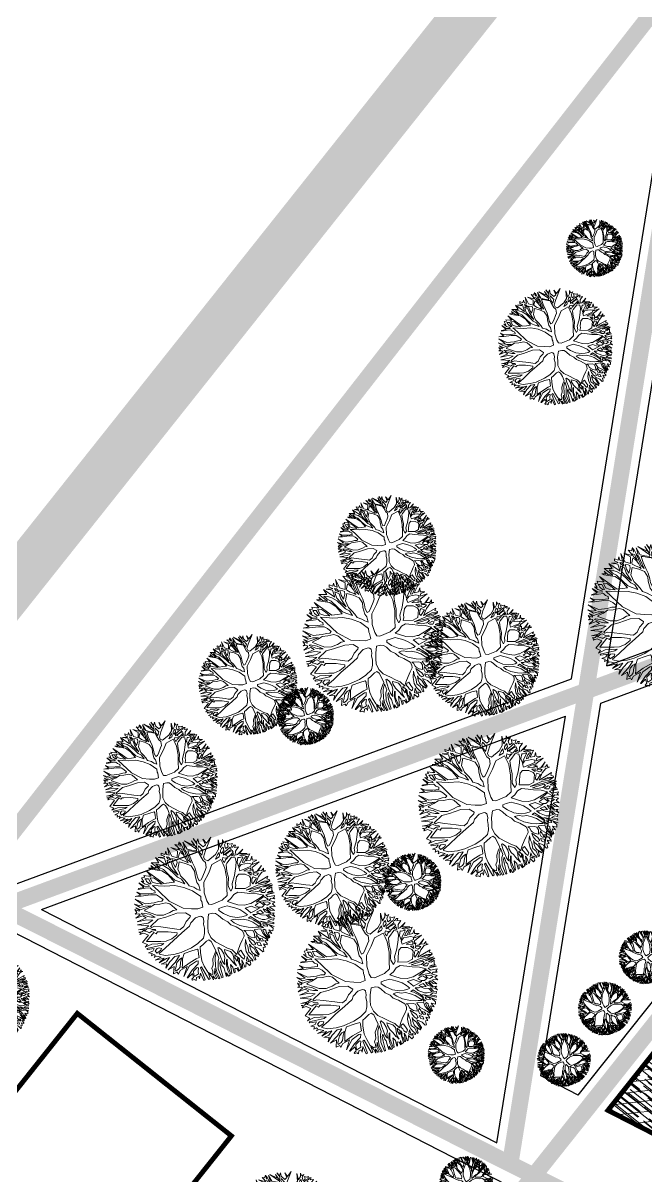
# Model space of a CAD drawing. Header units: metres. Extents: x -664657 to -643449, y -1076720 to -1062383.
# Drawn here: x -661021.1 to -660983.1, y -1066935.3 to -1066865 of the extents above; entities that cross this region are included whole.
import ezdxf

# ---------------------------------------------------------------- set-up
doc = ezdxf.new("R2010")
doc.units = ezdxf.units.M
doc.header["$LTSCALE"] = 0.1
for name, pattern in [('DASHED', [19.05, 12.7, -6.35]), ('DIVIDE', [31.75, 12.7, -6.35, 0, -6.35, 0, -6.35]), ('EVENDASH', [6.35, 3.175, -3.175])]:
    doc.linetypes.add(name, pattern=pattern)
doc.layers.get('0').update_dxf_attribs({"color": 8, "lineweight": 9})
for name, color, linetype in [('AA_THER_DOPRAVA', 142, 'Continuous'), ('AA_THER_KOMUNIKACE', 201, 'Continuous'), ('AA_THER_srafy', 52, 'Continuous'), ('AA_THER_SRAFY KATASTR', 14, 'Continuous'), ('AA_THER_čerchovaná', 84, 'DIVIDE')]:
    doc.layers.add(name, color=color, linetype=linetype)
doc.layers.add('AA_THER_STAFAZ', color=252, linetype='Continuous', lineweight=0)
doc.layers.add('FLOATING-WINDOWS', color=2, linetype='Continuous', plot=False)

# ---------------------------------------------------------------- blocks, each defined once
blk = doc.blocks.new('A$C0C461CEA')
for p, q in [((0.063, 0.606), (-0.009, 0.765)), ((-0.009, 0.765), (0.101, 0.706)), ((0.101, 0.706), (0.094, 0.804)), ((0.094, 0.804), (0.195, 0.61)), ((0.214, 0.725), (0.134, 0.788)), ((0.134, 0.788), (0.212, 0.751)), ((0.191, 0.795), (0.205, 0.826)), ((0.231, 0.749), (0.191, 0.795)), ((0.205, 0.826), (0.247, 0.779)), ((0.212, 0.751), (0.231, 0.749)), ((0.247, 0.779), (0.283, 0.818)), ((0.256, 0.734), (0.28, 0.713)), ((0.257, 0.695), (0.256, 0.734)), ((0.283, 0.818), (0.273, 0.766)), ((0.273, 0.766), (0.303, 0.735)), ((0.303, 0.735), (0.335, 0.855)), ((0.335, 0.855), (0.332, 0.706)), ((0.448, 0.732), (0.381, 0.832)), ((0.381, 0.832), (0.473, 0.745)), ((0.483, 0.777), (0.463, 0.845)), ((0.463, 0.845), (0.503, 0.812)), ((0.473, 0.745), (0.483, 0.777)), ((0.49, 0.711), (0.491, 0.762)), ((0.491, 0.762), (0.519, 0.739)), ((0.503, 0.812), (0.541, 0.849)), ((0.519, 0.739), (0.518, 0.634)), ((0.541, 0.849), (0.523, 0.775)), ((0.523, 0.775), (0.552, 0.829)), ((0.552, 0.829), (0.55, 0.733)), ((0.55, 0.733), (0.572, 0.716)), ((0.572, 0.716), (0.592, 0.82)), ((0.592, 0.82), (0.599, 0.69)), ((0.732, 0.619), (0.623, 0.824)), ((0.623, 0.824), (0.721, 0.691)), ((0.721, 0.691), (0.725, 0.772)), ((0.725, 0.772), (0.739, 0.638)), ((0.773, 0.691), (0.762, 0.79)), ((0.762, 0.79), (0.78, 0.708)), ((0.782, 0.71), (0.826, 0.755)), ((0.826, 0.755), (0.807, 0.687)), ((-0.291, 0.473), (-0.326, 0.577)), ((-0.326, 0.577), (-0.279, 0.488)), ((-0.256, 0.522), (-0.284, 0.582)), ((-0.284, 0.582), (-0.25, 0.553)), ((-0.25, 0.553), (-0.251, 0.627)), ((-0.251, 0.627), (-0.205, 0.61)), ((-0.215, 0.587), (-0.164, 0.562)), ((-0.208, 0.57), (-0.215, 0.587)), ((-0.212, 0.536), (-0.208, 0.57)), ((-0.205, 0.61), (-0.205, 0.641)), ((-0.205, 0.641), (-0.143, 0.596)), ((-0.164, 0.562), (-0.163, 0.47)), ((-0.143, 0.596), (-0.108, 0.579)), ((-0.134, 0.562), (-0.138, 0.487)), ((-0.108, 0.579), (-0.136, 0.688)), ((-0.136, 0.688), (-0.031, 0.479)), ((-0.111, 0.544), (-0.134, 0.562)), ((-0.062, 0.681), (-0.084, 0.71)), ((-0.084, 0.71), (-0.025, 0.681)), ((0.086, 0.573), (-0.062, 0.681)), ((-0.025, 0.681), (-0.029, 0.73)), ((-0.029, 0.73), (-0.001, 0.656)), ((-0.001, 0.656), (0.063, 0.606)), ((0.049, 0.709), (0.1, 0.674)), ((0.071, 0.64), (0.049, 0.709)), ((0.115, 0.58), (0.071, 0.64)), ((0.141, 0.467), (0.086, 0.573)), ((0.1, 0.674), (0.148, 0.626)), ((0.154, 0.458), (0.115, 0.58)), ((0.148, 0.626), (0.198, 0.54)), ((0.195, 0.61), (0.214, 0.725)), ((0.212, 0.581), (0.226, 0.644)), ((0.236, 0.499), (0.212, 0.581)), ((0.226, 0.644), (0.236, 0.684)), ((0.236, 0.684), (0.278, 0.625)), ((0.272, 0.676), (0.257, 0.695)), ((0.278, 0.625), (0.267, 0.543)), ((0.291, 0.657), (0.272, 0.676)), ((0.28, 0.713), (0.29, 0.678)), ((0.29, 0.678), (0.291, 0.657)), ((0.298, 0.594), (0.316, 0.668)), ((0.299, 0.519), (0.298, 0.594)), ((0.359, 0.578), (0.299, 0.519)), ((0.316, 0.668), (0.354, 0.641)), ((0.392, 0.572), (0.318, 0.477)), ((0.332, 0.706), (0.398, 0.641)), ((0.354, 0.641), (0.373, 0.618)), ((0.373, 0.618), (0.359, 0.578)), ((0.469, 0.501), (0.392, 0.572)), ((0.398, 0.641), (0.448, 0.732)), ((0.419, 0.639), (0.417, 0.618)), ((0.417, 0.618), (0.449, 0.568)), ((0.438, 0.663), (0.419, 0.639)), ((0.471, 0.697), (0.438, 0.663)), ((0.449, 0.568), (0.492, 0.518)), ((0.482, 0.682), (0.471, 0.697)), ((0.492, 0.669), (0.482, 0.682)), ((0.505, 0.682), (0.49, 0.711)), ((0.503, 0.634), (0.492, 0.669)), ((0.512, 0.575), (0.503, 0.634)), ((0.518, 0.634), (0.505, 0.682)), ((0.511, 0.491), (0.512, 0.575)), ((0.53, 0.531), (0.539, 0.622)), ((0.539, 0.622), (0.547, 0.66)), ((0.544, 0.723), (0.568, 0.689)), ((0.547, 0.66), (0.544, 0.723)), ((0.562, 0.609), (0.551, 0.471)), ((0.568, 0.689), (0.562, 0.609)), ((0.581, 0.563), (0.574, 0.456)), ((0.6, 0.66), (0.581, 0.563)), ((0.599, 0.69), (0.656, 0.641)), ((0.629, 0.644), (0.6, 0.66)), ((0.699, 0.587), (0.629, 0.644)), ((0.656, 0.641), (0.716, 0.594)), ((0.735, 0.569), (0.699, 0.587)), ((0.716, 0.594), (0.732, 0.619)), ((0.736, 0.502), (0.735, 0.569)), ((0.739, 0.638), (0.773, 0.691)), ((0.756, 0.617), (0.75, 0.55)), ((0.75, 0.55), (0.759, 0.494)), ((0.785, 0.647), (0.756, 0.617)), ((0.78, 0.708), (0.782, 0.71)), ((0.811, 0.549), (0.785, 0.647)), ((0.807, 0.687), (0.84, 0.599)), ((0.84, 0.599), (0.888, 0.613)), ((1.024, 0.679), (0.847, 0.53)), ((0.888, 0.613), (0.897, 0.711)), ((0.897, 0.711), (0.915, 0.627)), ((0.915, 0.627), (1.024, 0.679)), ((1.039, 0.454), (1.103, 0.589)), ((1.103, 0.589), (1.074, 0.465)), ((1.137, 0.506), (1.166, 0.562)), ((1.166, 0.562), (1.164, 0.508)), ((-0.436, 0.238), (-0.503, 0.376)), ((-0.503, 0.376), (-0.397, 0.235)), ((-0.394, 0.371), (-0.482, 0.412)), ((-0.482, 0.412), (-0.394, 0.388)), ((-0.394, 0.388), (-0.424, 0.459)), ((-0.424, 0.459), (-0.372, 0.399)), ((-0.256, 0.32), (-0.394, 0.371)), ((-0.386, 0.487), (-0.377, 0.497)), ((-0.28, 0.452), (-0.386, 0.487)), ((-0.377, 0.497), (-0.291, 0.473)), ((-0.372, 0.399), (-0.265, 0.347)), ((-0.209, 0.421), (-0.28, 0.452)), ((-0.279, 0.488), (-0.209, 0.448)), ((-0.207, 0.472), (-0.256, 0.522)), ((-0.186, 0.48), (-0.212, 0.536)), ((-0.209, 0.448), (-0.207, 0.472)), ((-0.194, 0.381), (-0.209, 0.421)), ((-0.162, 0.346), (-0.194, 0.381)), ((-0.163, 0.47), (-0.186, 0.48)), ((-0.157, 0.436), (-0.114, 0.321)), ((-0.081, 0.391), (-0.157, 0.436)), ((-0.138, 0.487), (-0.095, 0.443)), ((-0.084, 0.536), (-0.111, 0.544)), ((-0.095, 0.443), (-0.013, 0.385)), ((-0.05, 0.471), (-0.084, 0.536)), ((0.012, 0.333), (-0.081, 0.391)), ((-0.013, 0.385), (-0.05, 0.471)), ((-0.031, 0.479), (0.019, 0.379)), ((0.019, 0.379), (0.096, 0.349)), ((0.175, 0.322), (0.141, 0.467)), ((0.193, 0.345), (0.154, 0.458)), ((0.198, 0.54), (0.234, 0.438)), ((0.234, 0.438), (0.258, 0.367)), ((0.281, 0.388), (0.236, 0.499)), ((0.258, 0.367), (0.296, 0.309)), ((0.267, 0.543), (0.281, 0.388)), ((0.314, 0.414), (0.309, 0.363)), ((0.318, 0.477), (0.314, 0.414)), ((0.532, 0.422), (0.469, 0.501)), ((0.492, 0.518), (0.511, 0.491)), ((0.551, 0.471), (0.53, 0.531)), ((0.54, 0.324), (0.532, 0.422)), ((0.571, 0.374), (0.551, 0.283)), ((0.574, 0.456), (0.571, 0.374)), ((0.738, 0.409), (0.736, 0.502)), ((0.76, 0.363), (0.738, 0.409)), ((0.759, 0.494), (0.811, 0.549)), ((0.772, 0.454), (0.768, 0.41)), ((0.768, 0.41), (0.8, 0.37)), ((0.847, 0.53), (0.772, 0.454)), ((0.8, 0.37), (0.955, 0.401)), ((0.983, 0.384), (0.943, 0.354)), ((0.955, 0.401), (1.039, 0.454)), ((1.022, 0.404), (0.983, 0.384)), ((1.008, 0.359), (1.022, 0.404)), ((1.06, 0.421), (1.046, 0.396)), ((1.046, 0.396), (1.046, 0.37)), ((1.046, 0.37), (1.102, 0.394)), ((1.085, 0.438), (1.06, 0.421)), ((1.074, 0.465), (1.137, 0.506)), ((1.151, 0.377), (1.084, 0.364)), ((1.117, 0.447), (1.085, 0.438)), ((1.102, 0.394), (1.117, 0.447)), ((1.154, 0.472), (1.142, 0.409)), ((1.142, 0.409), (1.193, 0.416)), ((1.216, 0.393), (1.151, 0.377)), ((1.213, 0.508), (1.154, 0.472)), ((1.164, 0.508), (1.213, 0.508)), ((1.193, 0.416), (1.206, 0.47)), ((1.206, 0.47), (1.232, 0.441)), ((1.216, 0.353), (1.216, 0.393)), ((1.232, 0.441), (1.276, 0.429)), ((1.276, 0.429), (1.239, 0.399)), ((1.239, 0.399), (1.239, 0.378)), ((1.239, 0.378), (1.266, 0.383)), ((1.266, 0.383), (1.281, 0.398)), ((1.308, 0.383), (1.275, 0.358)), ((1.281, 0.398), (1.308, 0.383)), ((-0.577, 0.172), (-0.583, 0.229)), ((-0.583, 0.229), (-0.536, 0.174)), ((-0.526, 0.187), (-0.556, 0.247)), ((-0.556, 0.247), (-0.505, 0.187)), ((-0.495, 0.221), (-0.55, 0.309)), ((-0.55, 0.309), (-0.495, 0.256)), ((-0.536, 0.174), (-0.526, 0.187)), ((-0.505, 0.187), (-0.335, 0.163)), ((-0.495, 0.256), (-0.436, 0.238)), ((-0.415, 0.205), (-0.495, 0.221)), ((-0.335, 0.163), (-0.415, 0.205)), ((-0.397, 0.235), (-0.263, 0.181)), ((-0.265, 0.347), (-0.176, 0.312)), ((-0.174, 0.275), (-0.256, 0.32)), ((-0.176, 0.312), (-0.162, 0.346)), ((-0.142, 0.224), (-0.174, 0.275)), ((-0.114, 0.159), (-0.142, 0.224)), ((-0.114, 0.321), (-0.04, 0.095)), ((0.154, 0.269), (0.012, 0.333)), ((0.096, 0.349), (0.175, 0.322)), ((0.266, 0.178), (0.154, 0.269)), ((0.24, 0.295), (0.193, 0.345)), ((0.308, 0.222), (0.24, 0.295)), ((0.296, 0.309), (0.308, 0.222)), ((0.309, 0.363), (0.334, 0.286)), ((0.334, 0.286), (0.348, 0.221)), ((0.348, 0.221), (0.354, 0.16)), ((0.485, 0.148), (0.513, 0.258)), ((0.513, 0.258), (0.54, 0.324)), ((0.534, 0.218), (0.533, 0.155)), ((0.551, 0.283), (0.534, 0.218)), ((0.567, 0.153), (0.619, 0.192)), ((0.726, 0.197), (0.588, 0.099)), ((0.619, 0.192), (0.694, 0.255)), ((0.694, 0.255), (0.731, 0.289)), ((0.834, 0.289), (0.726, 0.197)), ((0.731, 0.289), (0.76, 0.363)), ((0.992, 0.29), (0.834, 0.289)), ((0.943, 0.354), (0.922, 0.336)), ((0.922, 0.336), (0.992, 0.342)), ((0.985, 0.138), (0.99, 0.219)), ((0.99, 0.219), (0.992, 0.29)), ((0.992, 0.342), (1.008, 0.359)), ((1.019, 0.28), (1.014, 0.25)), ((1.014, 0.25), (1.022, 0.223)), ((1.04, 0.305), (1.019, 0.28)), ((1.022, 0.223), (1.057, 0.251)), ((1.054, 0.196), (1.029, 0.181)), ((1.065, 0.28), (1.04, 0.305)), ((1.161, 0.247), (1.054, 0.196)), ((1.057, 0.251), (1.11, 0.266)), ((1.084, 0.364), (1.065, 0.329)), ((1.065, 0.329), (1.216, 0.353)), ((1.11, 0.266), (1.065, 0.28)), ((1.115, 0.327), (1.094, 0.318)), ((1.094, 0.318), (1.123, 0.272)), ((1.157, 0.334), (1.115, 0.327)), ((1.123, 0.272), (1.221, 0.303)), ((1.223, 0.332), (1.157, 0.334)), ((1.207, 0.21), (1.161, 0.247)), ((1.221, 0.277), (1.173, 0.268)), ((1.173, 0.268), (1.209, 0.239)), ((1.193, 0.151), (1.207, 0.21)), ((1.249, 0.194), (1.201, 0.132)), ((1.209, 0.239), (1.221, 0.277)), ((1.221, 0.303), (1.223, 0.332)), ((1.265, 0.299), (1.236, 0.242)), ((1.236, 0.242), (1.263, 0.236)), ((1.268, 0.179), (1.249, 0.194)), ((1.263, 0.236), (1.379, 0.275)), ((1.336, 0.335), (1.265, 0.299)), ((1.275, 0.358), (1.336, 0.335)), ((1.411, 0.18), (1.289, 0.213)), ((1.289, 0.213), (1.317, 0.184)), ((1.379, 0.275), (1.301, 0.236)), ((1.301, 0.236), (1.411, 0.18)), ((1.317, 0.184), (1.443, 0.155)), ((-0.493, -0.002), (-0.644, 0.041)), ((-0.644, 0.041), (-0.485, 0.03)), ((-0.635, 0.101), (-0.551, 0.117)), ((-0.519, 0.086), (-0.635, 0.101)), ((-0.612, 0.165), (-0.577, 0.172)), ((-0.557, 0.142), (-0.612, 0.165)), ((-0.551, 0.117), (-0.557, 0.142)), ((-0.509, 0.126), (-0.526, 0.126)), ((-0.526, 0.126), (-0.492, 0.08)), ((-0.485, 0.03), (-0.519, 0.086)), ((-0.416, 0.057), (-0.509, 0.126)), ((-0.492, 0.08), (-0.453, 0.038)), ((-0.444, 0.15), (-0.46, 0.141)), ((-0.46, 0.141), (-0.318, -0.013)), ((-0.453, 0.038), (-0.411, 0.003)), ((-0.353, 0.149), (-0.444, 0.15)), ((-0.354, -0.026), (-0.416, 0.057)), ((-0.411, 0.003), (-0.354, -0.026)), ((-0.273, 0.155), (-0.353, 0.149)), ((-0.191, 0.121), (-0.273, 0.155)), ((-0.263, 0.181), (-0.194, 0.167)), ((-0.194, 0.167), (-0.145, 0.146)), ((-0.099, 0.096), (-0.191, 0.121)), ((-0.145, 0.146), (-0.114, 0.159)), ((-0.05, 0.048), (-0.099, 0.096)), ((0, -0.086), (-0.05, 0.048)), ((-0.04, 0.095), (0.101, -0.11)), ((0.364, 0.065), (0.266, 0.178)), ((0.354, 0.16), (0.409, 0.103)), ((0.435, -0.079), (0.364, 0.065)), ((0.409, 0.103), (0.439, 0.053)), ((0.439, 0.053), (0.476, 0.01)), ((0.476, 0.01), (0.498, 0.096)), ((0.498, 0.096), (0.485, 0.148)), ((0.588, 0.099), (0.514, -0.053)), ((0.533, 0.155), (0.567, 0.153)), ((0.934, -0.024), (0.985, 0.138)), ((0.99, 0.078), (0.966, -0.017)), ((1.029, 0.181), (0.99, 0.078)), ((1.064, -0.035), (1.15, 0.081)), ((1.15, 0.081), (1.193, 0.151)), ((1.184, 0.044), (1.176, -0.007)), ((1.242, 0.072), (1.184, 0.044)), ((1.201, 0.118), (1.192, 0.06)), ((1.192, 0.06), (1.242, 0.105)), ((1.201, 0.132), (1.201, 0.118)), ((1.242, 0.105), (1.277, 0.128)), ((1.297, 0.051), (1.242, 0.072)), ((1.314, 0.169), (1.268, 0.179)), ((1.294, 0.108), (1.276, 0.086)), ((1.276, 0.086), (1.305, 0.077)), ((1.277, 0.128), (1.319, 0.158)), ((1.327, 0.131), (1.294, 0.108)), ((1.347, 0.037), (1.297, 0.051)), ((1.305, 0.077), (1.384, 0.138)), ((1.319, 0.158), (1.314, 0.169)), ((1.367, 0.149), (1.327, 0.131)), ((1.443, 0.155), (1.34, 0.081)), ((1.34, 0.081), (1.406, 0.061)), ((1.386, 0.006), (1.347, 0.037)), ((1.384, 0.138), (1.367, 0.149)), ((1.367, -0.026), (1.386, 0.006)), ((1.421, 0.016), (1.398, -0.011)), ((1.406, 0.061), (1.454, 0.109)), ((1.495, 0.013), (1.421, 0.016)), ((1.454, 0.109), (1.431, 0.05)), ((1.431, 0.05), (1.495, 0.013)), ((-0.701, -0.157), (-0.672, -0.144)), ((-0.634, -0.167), (-0.701, -0.157)), ((-0.672, -0.144), (-0.697, -0.115)), ((-0.697, -0.115), (-0.649, -0.134)), ((-0.599, -0.118), (-0.687, -0.081)), ((-0.687, -0.081), (-0.582, -0.108)), ((-0.508, -0.101), (-0.659, -0.004)), ((-0.659, -0.004), (-0.5, -0.057)), ((-0.649, -0.134), (-0.599, -0.118)), ((-0.583, -0.227), (-0.634, -0.167)), ((-0.561, -0.129), (-0.611, -0.142)), ((-0.611, -0.142), (-0.575, -0.175)), ((-0.582, -0.108), (-0.544, -0.105)), ((-0.575, -0.175), (-0.552, -0.204)), ((-0.519, -0.137), (-0.561, -0.129)), ((-0.544, -0.105), (-0.508, -0.101)), ((-0.491, -0.179), (-0.519, -0.137)), ((-0.5, -0.057), (-0.412, -0.054)), ((-0.412, -0.054), (-0.493, -0.002)), ((-0.33, -0.078), (-0.491, -0.12)), ((-0.491, -0.12), (-0.481, -0.145)), ((-0.444, -0.203), (-0.491, -0.179)), ((-0.481, -0.145), (-0.435, -0.149)), ((-0.435, -0.149), (-0.35, -0.207)), ((-0.208, -0.104), (-0.33, -0.078)), ((-0.318, -0.013), (-0.221, -0.06)), ((-0.221, -0.06), (-0.118, -0.072)), ((-0.023, -0.134), (-0.208, -0.104)), ((-0.118, -0.072), (-0.051, -0.067)), ((-0.051, -0.067), (0, -0.086)), ((0.101, -0.19), (-0.023, -0.134)), ((0.101, -0.11), (0.215, -0.18)), ((0.215, -0.18), (0.302, -0.23)), ((0.386, -0.241), (0.412, -0.157)), ((0.412, -0.132), (0.435, -0.079)), ((0.412, -0.157), (0.412, -0.132)), ((0.514, -0.053), (0.492, -0.182)), ((0.492, -0.182), (0.493, -0.246)), ((0.814, -0.262), (0.864, -0.159)), ((0.864, -0.159), (0.934, -0.024)), ((0.908, -0.119), (0.897, -0.15)), ((0.897, -0.15), (0.901, -0.228)), ((0.966, -0.017), (0.908, -0.119)), ((0.946, -0.198), (0.973, -0.127)), ((0.973, -0.127), (1.064, -0.035)), ((1.026, -0.151), (1.009, -0.187)), ((1.084, -0.067), (1.026, -0.151)), ((1.138, -0.047), (1.084, -0.067)), ((1.225, -0.095), (1.138, -0.047)), ((1.176, -0.007), (1.277, -0.02)), ((1.271, -0.153), (1.225, -0.095)), ((1.231, -0.04), (1.321, -0.091)), ((1.289, -0.041), (1.231, -0.04)), ((1.276, -0.187), (1.271, -0.153)), ((1.277, -0.02), (1.367, -0.026)), ((1.324, -0.116), (1.277, -0.096)), ((1.277, -0.096), (1.303, -0.157)), ((1.346, -0.047), (1.289, -0.041)), ((1.303, -0.157), (1.324, -0.116)), ((1.321, -0.091), (1.346, -0.047)), ((1.347, -0.14), (1.333, -0.161)), ((1.333, -0.161), (1.36, -0.194)), ((1.374, -0.053), (1.346, -0.093)), ((1.346, -0.093), (1.374, -0.091)), ((1.368, -0.148), (1.347, -0.14)), ((1.374, -0.091), (1.353, -0.129)), ((1.353, -0.129), (1.41, -0.147)), ((1.4, -0.166), (1.368, -0.148)), ((1.514, -0.029), (1.374, -0.053)), ((1.389, -0.194), (1.421, -0.179)), ((1.398, -0.011), (1.514, -0.029)), ((1.421, -0.179), (1.4, -0.166)), ((1.41, -0.147), (1.519, -0.094)), ((1.519, -0.094), (1.431, -0.145)), ((1.431, -0.145), (1.486, -0.17)), ((1.486, -0.17), (1.527, -0.148)), ((1.527, -0.148), (1.511, -0.184)), ((-0.722, -0.374), (-0.67, -0.354)), ((-0.721, -0.288), (-0.583, -0.227)), ((-0.67, -0.354), (-0.721, -0.288)), ((-0.49, -0.229), (-0.658, -0.302)), ((-0.658, -0.302), (-0.588, -0.343)), ((-0.588, -0.343), (-0.459, -0.411)), ((-0.552, -0.204), (-0.506, -0.197)), ((-0.506, -0.197), (-0.448, -0.22)), ((-0.465, -0.267), (-0.49, -0.229)), ((-0.431, -0.251), (-0.465, -0.267)), ((-0.448, -0.22), (-0.444, -0.203)), ((-0.402, -0.266), (-0.431, -0.251)), ((-0.281, -0.328), (-0.402, -0.266)), ((-0.35, -0.207), (-0.2, -0.314)), ((-0.167, -0.411), (-0.281, -0.328)), ((-0.2, -0.314), (-0.141, -0.358)), ((-0.141, -0.358), (-0.098, -0.387)), ((-0.025, -0.371), (0.046, -0.318)), ((0.046, -0.318), (0.128, -0.29)), ((0.147, -0.271), (0.101, -0.19)), ((0.202, -0.337), (0.101, -0.37)), ((0.128, -0.29), (0.147, -0.271)), ((0.284, -0.347), (0.202, -0.337)), ((0.301, -0.364), (0.284, -0.347)), ((0.313, -0.389), (0.301, -0.364)), ((0.302, -0.23), (0.386, -0.241)), ((0.493, -0.246), (0.533, -0.274)), ((0.533, -0.274), (0.71, -0.29)), ((0.71, -0.29), (0.814, -0.262)), ((0.773, -0.347), (0.846, -0.329)), ((0.833, -0.407), (0.773, -0.347)), ((0.846, -0.329), (0.914, -0.295)), ((0.901, -0.228), (0.946, -0.198)), ((0.914, -0.295), (0.987, -0.292)), ((1.009, -0.187), (0.98, -0.225)), ((0.98, -0.225), (1.12, -0.297)), ((0.987, -0.292), (1.076, -0.35)), ((1.076, -0.35), (1.146, -0.402)), ((1.12, -0.297), (1.208, -0.294)), ((1.322, -0.346), (1.122, -0.328)), ((1.122, -0.328), (1.314, -0.377)), ((1.146, -0.366), (1.331, -0.398)), ((1.205, -0.406), (1.146, -0.366)), ((1.208, -0.294), (1.276, -0.187)), ((1.287, -0.212), (1.256, -0.26)), ((1.256, -0.26), (1.262, -0.288)), ((1.262, -0.288), (1.356, -0.236)), ((1.318, -0.192), (1.287, -0.212)), ((1.394, -0.229), (1.298, -0.308)), ((1.298, -0.308), (1.389, -0.301)), ((1.356, -0.236), (1.318, -0.192)), ((1.436, -0.382), (1.322, -0.346)), ((1.439, -0.334), (1.334, -0.329)), ((1.334, -0.329), (1.521, -0.375)), ((1.36, -0.194), (1.389, -0.194)), ((1.389, -0.301), (1.527, -0.295)), ((1.476, -0.191), (1.394, -0.229)), ((1.513, -0.369), (1.439, -0.334)), ((1.541, -0.201), (1.476, -0.191)), ((1.527, -0.295), (1.496, -0.321)), ((1.496, -0.321), (1.528, -0.358)), ((1.511, -0.184), (1.541, -0.201)), ((1.528, -0.358), (1.513, -0.369)), ((-0.605, -0.381), (-0.722, -0.374)), ((-0.671, -0.512), (-0.715, -0.477)), ((-0.715, -0.477), (-0.643, -0.483)), ((-0.705, -0.422), (-0.705, -0.403)), ((-0.705, -0.403), (-0.475, -0.468)), ((-0.602, -0.457), (-0.705, -0.422)), ((-0.697, -0.539), (-0.671, -0.512)), ((-0.651, -0.541), (-0.697, -0.539)), ((-0.643, -0.564), (-0.651, -0.541)), ((-0.643, -0.483), (-0.602, -0.457)), ((-0.562, -0.478), (-0.608, -0.497)), ((-0.608, -0.497), (-0.603, -0.545)), ((-0.429, -0.459), (-0.605, -0.381)), ((-0.603, -0.545), (-0.555, -0.54)), ((-0.439, -0.537), (-0.569, -0.566)), ((-0.528, -0.49), (-0.562, -0.478)), ((-0.555, -0.54), (-0.523, -0.534)), ((-0.5, -0.512), (-0.528, -0.49)), ((-0.523, -0.534), (-0.5, -0.512)), ((-0.475, -0.468), (-0.429, -0.459)), ((-0.459, -0.411), (-0.383, -0.446)), ((-0.274, -0.489), (-0.439, -0.537)), ((-0.383, -0.446), (-0.284, -0.456)), ((-0.284, -0.456), (-0.182, -0.436)), ((-0.099, -0.448), (-0.274, -0.489)), ((-0.182, -0.436), (-0.167, -0.411)), ((0.06, -0.41), (-0.099, -0.448)), ((-0.098, -0.387), (-0.025, -0.371)), ((0.101, -0.37), (0.06, -0.41)), ((0.252, -0.551), (0.271, -0.484)), ((0.271, -0.484), (0.295, -0.448)), ((0.295, -0.448), (0.313, -0.389)), ((0.348, -0.481), (0.309, -0.559)), ((0.414, -0.386), (0.348, -0.481)), ((0.482, -0.404), (0.414, -0.386)), ((0.518, -0.429), (0.482, -0.404)), ((0.544, -0.477), (0.518, -0.429)), ((0.574, -0.561), (0.544, -0.477)), ((0.601, -0.382), (0.587, -0.408)), ((0.587, -0.408), (0.628, -0.487)), ((0.66, -0.39), (0.601, -0.382)), ((0.628, -0.487), (0.7, -0.576)), ((0.74, -0.406), (0.66, -0.39)), ((0.768, -0.431), (0.74, -0.406)), ((0.831, -0.489), (0.768, -0.431)), ((0.885, -0.552), (0.831, -0.489)), ((0.896, -0.469), (0.833, -0.407)), ((0.987, -0.527), (0.896, -0.469)), ((1.063, -0.541), (0.987, -0.527)), ((1.084, -0.55), (1.063, -0.541)), ((1.24, -0.542), (1.084, -0.55)), ((1.146, -0.402), (1.247, -0.462)), ((1.293, -0.438), (1.205, -0.406)), ((1.328, -0.531), (1.24, -0.542)), ((1.247, -0.462), (1.328, -0.531)), ((1.32, -0.545), (1.271, -0.556)), ((1.35, -0.423), (1.293, -0.438)), ((1.308, -0.455), (1.382, -0.454)), ((1.323, -0.478), (1.308, -0.455)), ((1.314, -0.377), (1.526, -0.421)), ((1.362, -0.62), (1.32, -0.545)), ((1.367, -0.498), (1.323, -0.478)), ((1.331, -0.398), (1.35, -0.423)), ((1.492, -0.575), (1.361, -0.539)), ((1.361, -0.539), (1.376, -0.585)), ((1.403, -0.475), (1.367, -0.498)), ((1.526, -0.421), (1.375, -0.412)), ((1.375, -0.412), (1.53, -0.449)), ((1.382, -0.454), (1.403, -0.475)), ((1.434, -0.521), (1.395, -0.521)), ((1.395, -0.521), (1.492, -0.575)), ((1.53, -0.449), (1.415, -0.452)), ((1.415, -0.452), (1.445, -0.477)), ((1.485, -0.543), (1.434, -0.521)), ((1.521, -0.375), (1.436, -0.382)), ((1.445, -0.477), (1.505, -0.474)), ((1.505, -0.474), (1.477, -0.522)), ((1.477, -0.522), (1.485, -0.543)), ((-0.537, -0.67), (-0.676, -0.63)), ((-0.676, -0.63), (-0.569, -0.633)), ((-0.67, -0.585), (-0.643, -0.564)), ((-0.628, -0.583), (-0.67, -0.585)), ((-0.639, -0.698), (-0.537, -0.67)), ((-0.507, -0.691), (-0.639, -0.698)), ((-0.569, -0.633), (-0.628, -0.583)), ((-0.54, -0.767), (-0.622, -0.732)), ((-0.622, -0.732), (-0.532, -0.735)), ((-0.569, -0.566), (-0.571, -0.578)), ((-0.571, -0.578), (-0.503, -0.638)), ((-0.532, -0.735), (-0.456, -0.699)), ((-0.456, -0.699), (-0.507, -0.691)), ((-0.503, -0.638), (-0.373, -0.687)), ((-0.374, -0.724), (-0.483, -0.76)), ((-0.302, -0.746), (-0.374, -0.724)), ((-0.373, -0.687), (-0.256, -0.714)), ((-0.256, -0.714), (-0.076, -0.727)), ((-0.076, -0.727), (0.048, -0.713)), ((0.048, -0.713), (0.165, -0.682)), ((0.165, -0.682), (0.215, -0.623)), ((0.215, -0.623), (0.252, -0.551)), ((0.276, -0.629), (0.273, -0.73)), ((0.273, -0.73), (0.303, -0.824)), ((0.309, -0.559), (0.276, -0.629)), ((0.627, -0.632), (0.574, -0.561)), ((0.648, -0.697), (0.627, -0.632)), ((0.706, -0.765), (0.648, -0.697)), ((0.68, -0.635), (0.71, -0.698)), ((0.723, -0.641), (0.68, -0.635)), ((0.7, -0.576), (0.793, -0.643)), ((0.71, -0.698), (0.771, -0.775)), ((0.755, -0.654), (0.723, -0.641)), ((0.793, -0.687), (0.755, -0.654)), ((0.793, -0.643), (0.86, -0.669)), ((0.861, -0.713), (0.793, -0.687)), ((0.86, -0.669), (0.919, -0.683)), ((0.923, -0.765), (0.861, -0.713)), ((0.927, -0.618), (0.885, -0.552)), ((0.919, -0.683), (0.953, -0.683)), ((0.953, -0.683), (0.927, -0.618)), ((0.943, -0.738), (0.987, -0.729)), ((0.973, -0.572), (1.072, -0.589)), ((0.997, -0.622), (0.973, -0.572)), ((0.987, -0.729), (1.026, -0.796)), ((1.018, -0.681), (0.997, -0.622)), ((1.087, -0.68), (1.018, -0.681)), ((1.033, -0.716), (1.053, -0.774)), ((1.078, -0.743), (1.033, -0.716)), ((1.072, -0.589), (1.119, -0.642)), ((1.171, -0.679), (1.087, -0.68)), ((1.099, -0.713), (1.174, -0.717)), ((1.139, -0.759), (1.099, -0.713)), ((1.119, -0.642), (1.171, -0.679)), ((1.135, -0.61), (1.181, -0.601)), ((1.169, -0.658), (1.135, -0.61)), ((1.218, -0.683), (1.169, -0.658)), ((1.271, -0.556), (1.173, -0.572)), ((1.173, -0.572), (1.345, -0.623)), ((1.174, -0.717), (1.193, -0.78)), ((1.181, -0.601), (1.228, -0.603)), ((1.262, -0.674), (1.218, -0.683)), ((1.22, -0.716), (1.225, -0.775)), ((1.246, -0.741), (1.22, -0.716)), ((1.228, -0.603), (1.262, -0.674)), ((1.339, -0.652), (1.266, -0.621)), ((1.266, -0.621), (1.279, -0.67)), ((1.292, -0.73), (1.269, -0.733)), ((1.279, -0.67), (1.304, -0.696)), ((1.314, -0.791), (1.292, -0.73)), ((1.304, -0.696), (1.367, -0.69)), ((1.367, -0.69), (1.339, -0.652)), ((1.345, -0.623), (1.362, -0.62)), ((1.404, -0.631), (1.364, -0.641)), ((1.364, -0.641), (1.432, -0.706)), ((1.376, -0.585), (1.48, -0.613)), ((1.432, -0.706), (1.386, -0.715)), ((1.386, -0.715), (1.406, -0.775)), ((1.457, -0.664), (1.404, -0.631)), ((1.461, -0.634), (1.444, -0.636)), ((1.444, -0.636), (1.457, -0.664)), ((1.48, -0.613), (1.461, -0.634)), ((-0.483, -0.76), (-0.59, -0.822)), ((-0.59, -0.822), (-0.54, -0.767)), ((-0.568, -0.862), (-0.416, -0.81)), ((-0.457, -0.859), (-0.568, -0.862)), ((-0.519, -0.958), (-0.457, -0.859)), ((-0.463, -0.909), (-0.469, -0.936)), ((-0.446, -0.892), (-0.463, -0.909)), ((-0.388, -0.824), (-0.446, -0.892)), ((-0.416, -0.81), (-0.302, -0.746)), ((-0.415, -0.93), (-0.381, -0.913)), ((-0.329, -0.8), (-0.388, -0.824)), ((-0.381, -0.913), (-0.335, -0.847)), ((-0.322, -0.887), (-0.355, -0.942)), ((-0.335, -0.847), (-0.287, -0.798)), ((-0.287, -0.798), (-0.329, -0.8)), ((-0.283, -0.813), (-0.322, -0.887)), ((-0.221, -0.753), (-0.283, -0.813)), ((-0.092, -0.771), (-0.221, -0.753)), ((-0.004, -0.791), (-0.092, -0.771)), ((-0.04, -0.918), (-0.024, -0.869)), ((0.014, -0.86), (-0.027, -0.987)), ((-0.024, -0.869), (-0.002, -0.812)), ((-0.002, -0.812), (-0.004, -0.791)), ((0.055, -0.78), (0.014, -0.86)), ((0.103, -0.771), (0.055, -0.78)), ((0.185, -0.745), (0.103, -0.771)), ((0.227, -0.745), (0.185, -0.745)), ((0.25, -0.786), (0.227, -0.745)), ((0.243, -0.953), (0.249, -0.862)), ((0.249, -0.862), (0.25, -0.786)), ((0.303, -0.824), (0.376, -0.924)), ((0.766, -0.864), (0.706, -0.765)), ((0.766, -0.918), (0.766, -0.864)), ((0.771, -0.775), (0.873, -0.86)), ((0.789, -0.874), (0.884, -0.921)), ((0.804, -0.903), (0.789, -0.874)), ((0.804, -0.956), (0.804, -0.903)), ((0.873, -0.86), (0.932, -0.9)), ((0.975, -0.826), (0.923, -0.765)), ((0.932, -0.9), (0.98, -0.916)), ((0.979, -0.769), (0.943, -0.738)), ((1.031, -0.928), (0.975, -0.826)), ((1.005, -0.804), (0.979, -0.769)), ((1.045, -0.869), (1.005, -0.804)), ((1.026, -0.796), (1.051, -0.84)), ((1.075, -0.925), (1.045, -0.869)), ((1.051, -0.84), (1.075, -0.882)), ((1.053, -0.774), (1.127, -0.856)), ((1.075, -0.882), (1.075, -0.925)), ((1.111, -0.744), (1.078, -0.743)), ((1.259, -1.006), (1.085, -0.865)), ((1.085, -0.865), (1.242, -1.046)), ((1.151, -0.786), (1.111, -0.744)), ((1.127, -0.856), (1.163, -0.878)), ((1.193, -0.78), (1.139, -0.759)), ((1.217, -0.83), (1.151, -0.786)), ((1.163, -0.878), (1.239, -0.897)), ((1.239, -0.897), (1.217, -0.83)), ((1.225, -0.775), (1.289, -0.835)), ((1.293, -0.863), (1.24, -0.831)), ((1.24, -0.831), (1.264, -0.903)), ((1.269, -0.792), (1.246, -0.741)), ((1.264, -0.903), (1.302, -0.93)), ((1.269, -0.733), (1.293, -0.833)), ((1.289, -0.835), (1.269, -0.792)), ((1.293, -0.833), (1.345, -0.856)), ((1.327, -0.913), (1.293, -0.863)), ((1.366, -0.826), (1.314, -0.791)), ((1.345, -0.856), (1.318, -0.856)), ((1.318, -0.856), (1.327, -0.913)), ((1.351, -0.74), (1.321, -0.736)), ((1.321, -0.736), (1.366, -0.826)), ((1.406, -0.775), (1.351, -0.74)), ((-0.458, -0.964), (-0.519, -0.958)), ((-0.469, -0.936), (-0.415, -0.93)), ((-0.456, -0.999), (-0.458, -0.964)), ((-0.402, -0.959), (-0.456, -0.999)), ((-0.275, -0.955), (-0.402, -0.959)), ((-0.396, -1.075), (-0.275, -0.955)), ((-0.237, -0.968), (-0.396, -1.075)), ((-0.36, -1.114), (-0.235, -1.047)), ((-0.355, -0.942), (-0.206, -0.924)), ((-0.255, -1.094), (-0.351, -1.121)), ((-0.267, -1.159), (-0.255, -1.094)), ((-0.222, -1.071), (-0.242, -1.119)), ((-0.105, -0.95), (-0.237, -0.968)), ((-0.235, -1.047), (-0.102, -1.004)), ((-0.142, -1.045), (-0.222, -1.071)), ((-0.206, -0.924), (-0.095, -0.918)), ((-0.16, -1.106), (-0.125, -1.059)), ((-0.125, -1.059), (-0.142, -1.045)), ((-0.098, -1.074), (-0.109, -1.185)), ((-0.078, -0.962), (-0.105, -0.95)), ((-0.102, -1.004), (-0.078, -0.962)), ((-0.075, -1.069), (-0.098, -1.074)), ((-0.095, -0.918), (-0.04, -0.918)), ((-0.066, -1.3), (-0.075, -1.069)), ((-0.027, -0.987), (-0.034, -1.08)), ((-0.034, -1.08), (-0.027, -1.189)), ((0.102, -1.129), (0.142, -1.04)), ((0.184, -1.043), (0.122, -1.171)), ((0.142, -1.04), (0.206, -0.982)), ((0.246, -0.974), (0.184, -1.043)), ((0.197, -1.113), (0.23, -1.077)), ((0.206, -0.982), (0.243, -0.953)), ((0.23, -1.077), (0.246, -0.974)), ((0.264, -1.085), (0.258, -1.15)), ((0.277, -0.999), (0.264, -1.085)), ((0.292, -0.925), (0.277, -0.999)), ((0.309, -0.927), (0.292, -0.925)), ((0.33, -0.981), (0.309, -0.927)), ((0.321, -1.112), (0.333, -1.053)), ((0.333, -1.053), (0.33, -0.981)), ((0.374, -0.999), (0.362, -1.036)), ((0.362, -1.036), (0.365, -1.114)), ((0.41, -1.033), (0.374, -0.999)), ((0.376, -0.924), (0.427, -1.003)), ((0.444, -1.071), (0.41, -1.033)), ((0.427, -1.003), (0.48, -1.062)), ((0.457, -1.127), (0.444, -1.071)), ((0.48, -1.062), (0.512, -1.16)), ((0.558, -1.109), (0.631, -1.046)), ((0.631, -1.046), (0.693, -0.999)), ((0.692, -1.098), (0.664, -1.19)), ((0.746, -1.013), (0.692, -1.098)), ((0.693, -0.999), (0.75, -0.958)), ((0.726, -1.085), (0.746, -1.013)), ((0.726, -1.131), (0.726, -1.085)), ((0.75, -0.958), (0.766, -0.918)), ((0.79, -1.059), (0.793, -1.031)), ((0.802, -1.122), (0.79, -1.059)), ((0.793, -1.031), (0.796, -0.994)), ((0.796, -0.994), (0.85, -1.098)), ((0.813, -0.977), (0.804, -0.956)), ((0.841, -1.024), (0.813, -0.977)), ((0.885, -1.058), (0.841, -1.024)), ((0.85, -1.098), (0.854, -1.157)), ((0.884, -0.921), (0.914, -0.946)), ((0.914, -0.998), (0.885, -1.058)), ((0.903, -1.11), (0.906, -1.064)), ((0.906, -1.064), (0.934, -1.03)), ((0.914, -0.946), (0.914, -0.998)), ((0.934, -1.03), (0.94, -1.076)), ((0.939, -0.942), (0.95, -1.023)), ((0.95, -0.942), (0.939, -0.942)), ((0.94, -1.076), (0.939, -1.127)), ((1.04, -0.98), (0.95, -0.942)), ((0.95, -1.023), (1.001, -1.095)), ((0.98, -0.916), (1.029, -0.945)), ((1.001, -1.095), (1.036, -1.157)), ((1.029, -0.945), (1.031, -0.928)), ((1.032, -1.052), (1.04, -0.98)), ((1.059, -1.178), (1.032, -1.052)), ((1.05, -0.921), (1.086, -0.98)), ((1.051, -0.97), (1.05, -0.921)), ((1.086, -0.98), (1.051, -0.97)), ((1.059, -1.012), (1.058, -1.092)), ((1.058, -1.092), (1.075, -1.163)), ((1.08, -1.009), (1.059, -1.012)), ((1.097, -1.037), (1.08, -1.009)), ((1.085, -1.069), (1.097, -1.037)), ((1.092, -1.167), (1.085, -1.069)), ((1.098, -0.94), (1.107, -0.921)), ((1.105, -0.963), (1.098, -0.94)), ((1.115, -1.083), (1.103, -1.165)), ((1.156, -0.996), (1.105, -0.963)), ((1.107, -0.921), (1.156, -0.965)), ((1.155, -1.127), (1.115, -1.083)), ((1.192, -1.097), (1.14, -1.053)), ((1.14, -1.053), (1.155, -1.127)), ((1.156, -0.965), (1.156, -0.996)), ((1.242, -1.046), (1.185, -0.992)), ((1.185, -0.992), (1.213, -1.063)), ((1.249, -0.922), (1.189, -0.924)), ((1.189, -0.924), (1.265, -0.987)), ((1.213, -1.063), (1.192, -1.097)), ((1.281, -0.953), (1.249, -0.922)), ((1.265, -0.987), (1.259, -1.006)), ((1.302, -0.93), (1.281, -0.953)), ((-0.351, -1.121), (-0.36, -1.114)), ((-0.305, -1.172), (-0.267, -1.159)), ((-0.305, -1.187), (-0.305, -1.172)), ((-0.273, -1.193), (-0.305, -1.187)), ((-0.254, -1.22), (-0.273, -1.193)), ((-0.227, -1.182), (-0.254, -1.22)), ((-0.242, -1.119), (-0.248, -1.151)), ((-0.248, -1.151), (-0.172, -1.146)), ((-0.189, -1.184), (-0.227, -1.182)), ((-0.141, -1.15), (-0.193, -1.224)), ((-0.193, -1.224), (-0.189, -1.184)), ((-0.172, -1.146), (-0.16, -1.106)), ((-0.146, -1.278), (-0.141, -1.15)), ((-0.125, -1.278), (-0.146, -1.278)), ((-0.109, -1.185), (-0.125, -1.278)), ((-0.029, -1.216), (-0.041, -1.296)), ((-0.006, -1.273), (-0.029, -1.216)), ((-0.027, -1.189), (0.003, -1.241)), ((-0.005, -1.34), (-0.006, -1.273)), ((0.016, -1.281), (-0.005, -1.34)), ((0.003, -1.241), (0.022, -1.26)), ((0.029, -1.341), (0.016, -1.281)), ((0.022, -1.26), (0.051, -1.215)), ((0.051, -1.215), (0.056, -1.171)), ((0.053, -1.265), (0.052, -1.345)), ((0.097, -1.194), (0.053, -1.265)), ((0.056, -1.171), (0.102, -1.129)), ((0.072, -1.268), (0.097, -1.194)), ((0.075, -1.366), (0.072, -1.268)), ((0.102, -1.252), (0.094, -1.366)), ((0.122, -1.171), (0.102, -1.252)), ((0.128, -1.374), (0.143, -1.221)), ((0.143, -1.221), (0.197, -1.113)), ((0.183, -1.225), (0.149, -1.374)), ((0.207, -1.153), (0.183, -1.225)), ((0.232, -1.127), (0.207, -1.153)), ((0.217, -1.3), (0.228, -1.245)), ((0.219, -1.203), (0.227, -1.18)), ((0.228, -1.245), (0.219, -1.203)), ((0.227, -1.18), (0.232, -1.127)), ((0.258, -1.15), (0.261, -1.188)), ((0.261, -1.188), (0.267, -1.213)), ((0.284, -1.234), (0.264, -1.316)), ((0.267, -1.213), (0.294, -1.15)), ((0.279, -1.392), (0.297, -1.24)), ((0.325, -1.162), (0.284, -1.234)), ((0.294, -1.15), (0.321, -1.112)), ((0.347, -1.25), (0.294, -1.391)), ((0.297, -1.24), (0.34, -1.156)), ((0.34, -1.156), (0.325, -1.162)), ((0.36, -1.309), (0.347, -1.25)), ((0.365, -1.114), (0.382, -1.166)), ((0.382, -1.166), (0.395, -1.216)), ((0.395, -1.216), (0.4, -1.254)), ((0.4, -1.254), (0.409, -1.275)), ((0.409, -1.275), (0.423, -1.315)), ((0.418, -1.245), (0.443, -1.184)), ((0.423, -1.315), (0.418, -1.245)), ((0.443, -1.184), (0.457, -1.127)), ((0.48, -1.148), (0.458, -1.192)), ((0.458, -1.192), (0.465, -1.255)), ((0.486, -1.253), (0.46, -1.398)), ((0.465, -1.255), (0.5, -1.209)), ((0.5, -1.209), (0.48, -1.148)), ((0.482, -1.299), (0.513, -1.24)), ((0.513, -1.215), (0.486, -1.253)), ((0.539, -1.269), (0.494, -1.396)), ((0.512, -1.16), (0.558, -1.109)), ((0.513, -1.24), (0.513, -1.215)), ((0.564, -1.133), (0.538, -1.164)), ((0.538, -1.164), (0.551, -1.2)), ((0.541, -1.319), (0.539, -1.269)), ((0.551, -1.2), (0.555, -1.234)), ((0.555, -1.234), (0.577, -1.28)), ((0.596, -1.13), (0.564, -1.133)), ((0.577, -1.28), (0.61, -1.247)), ((0.603, -1.193), (0.596, -1.13)), ((0.598, -1.319), (0.639, -1.264)), ((0.61, -1.247), (0.603, -1.193)), ((0.639, -1.264), (0.628, -1.352)), ((0.664, -1.19), (0.665, -1.262)), ((0.665, -1.262), (0.678, -1.314)), ((0.695, -1.217), (0.726, -1.131)), ((0.724, -1.278), (0.695, -1.217)), ((0.72, -1.371), (0.724, -1.278)), ((0.745, -1.173), (0.74, -1.228)), ((0.74, -1.228), (0.746, -1.259)), ((0.766, -1.11), (0.745, -1.173)), ((0.746, -1.259), (0.797, -1.349)), ((0.77, -1.152), (0.766, -1.11)), ((0.794, -1.206), (0.77, -1.152)), ((0.797, -1.267), (0.794, -1.206)), ((0.81, -1.334), (0.797, -1.267)), ((0.821, -1.155), (0.802, -1.122)), ((0.873, -1.249), (0.817, -1.181)), ((0.817, -1.181), (0.817, -1.235)), ((0.817, -1.235), (0.825, -1.323)), ((0.854, -1.157), (0.821, -1.155)), ((0.894, -1.316), (0.873, -1.249)), ((0.88, -1.134), (0.881, -1.188)), ((0.924, -1.173), (0.88, -1.134)), ((0.881, -1.188), (0.919, -1.222)), ((0.924, -1.139), (0.903, -1.11)), ((0.929, -1.257), (0.913, -1.32)), ((0.919, -1.222), (0.924, -1.173)), ((0.939, -1.127), (0.924, -1.139)), ((0.967, -1.269), (0.929, -1.257)), ((0.949, -1.154), (0.955, -1.101)), ((0.985, -1.168), (0.949, -1.154)), ((0.955, -1.101), (0.983, -1.126)), ((1.007, -1.252), (0.962, -1.21)), ((0.962, -1.21), (0.967, -1.269)), ((0.983, -1.126), (0.985, -1.168)), ((1.044, -1.201), (1.006, -1.17)), ((1.006, -1.17), (1.011, -1.208)), ((1.015, -1.233), (1.007, -1.252)), ((1.011, -1.208), (1.015, -1.233)), ((1.036, -1.157), (1.049, -1.184)), ((1.049, -1.184), (1.044, -1.201)), ((1.075, -1.163), (1.059, -1.178)), ((1.103, -1.165), (1.092, -1.167)), ((-0.041, -1.296), (-0.066, -1.3)), ((0.052, -1.345), (0.029, -1.341)), ((0.094, -1.366), (0.075, -1.366)), ((0.149, -1.374), (0.128, -1.374)), ((0.2, -1.386), (0.217, -1.3)), ((0.206, -1.388), (0.2, -1.386)), ((0.229, -1.342), (0.206, -1.388)), ((0.233, -1.402), (0.229, -1.342)), ((0.263, -1.398), (0.233, -1.402)), ((0.264, -1.316), (0.263, -1.398)), ((0.294, -1.391), (0.279, -1.392)), ((0.338, -1.397), (0.36, -1.309)), ((0.355, -1.395), (0.338, -1.397)), ((0.377, -1.342), (0.355, -1.395)), ((0.403, -1.357), (0.377, -1.342)), ((0.406, -1.411), (0.403, -1.357)), ((0.432, -1.344), (0.406, -1.411)), ((0.42, -1.407), (0.432, -1.344)), ((0.46, -1.398), (0.42, -1.407)), ((0.477, -1.394), (0.493, -1.337)), ((0.494, -1.396), (0.477, -1.394)), ((0.493, -1.337), (0.482, -1.299)), ((0.527, -1.399), (0.541, -1.319)), ((0.544, -1.397), (0.527, -1.399)), ((0.583, -1.338), (0.544, -1.397)), ((0.607, -1.407), (0.583, -1.338)), ((0.628, -1.352), (0.598, -1.319)), ((0.637, -1.397), (0.607, -1.407)), ((0.65, -1.333), (0.637, -1.397)), ((0.687, -1.373), (0.65, -1.333)), ((0.678, -1.314), (0.695, -1.358)), ((0.695, -1.358), (0.687, -1.373)), ((0.737, -1.372), (0.72, -1.371)), ((0.751, -1.301), (0.737, -1.372)), ((0.797, -1.349), (0.751, -1.301)), ((0.825, -1.323), (0.81, -1.334)), ((0.913, -1.32), (0.894, -1.316))]:
    blk.add_line(p, q)

msp = doc.modelspace()

# ---------------------------------------------------------------- hatches: boundary and pattern name
at = {"layer": 'AA_THER_srafy', "lineweight": 9}
h = msp.add_hatch(dxfattribs=at)
h.set_pattern_fill('AR-RROOF', color=253, scale=0.02, style=0)
h.set_pattern_definition([(321.512676, (-656652.60146, -1070281.3263), (1.190946247, -0.297893937), [7.62, -1.016, 2.54, -0.508]), (321.512676, (-656651.9145, -1070281.54794), (0.0228439, 0.845003885), [1.524, -0.16764, 3.048, -0.381]), (321.512676, (-656652.1339, -1070281.14636), (2.279521616, -1.377561865), [4.064, -0.7112, 2.032, -0.508])])
h.paths.add_polyline_path([(-660977.775, -1066921.698), (-660985.393, -1066931.279), (-660958.02, -1066945.297), (-660955.481, -1066942.104), (-660965.104, -1066937.175), (-660975.59, -1066931.805), (-660970.512, -1066925.418)])
h.paths.add_polyline_path([(-660952.591, -1066943.584), (-660955.481, -1066942.104), (-660958.02, -1066945.297), (-660955.13, -1066946.777)])
h.paths.add_polyline_path([(-660980.069, -1066928.679), (-660977.808, -1066930.476), (-660976.041, -1066928.254), (-660978.302, -1066926.456)], flags=24)
at = {"layer": 'AA_THER_SRAFY KATASTR', "lineweight": 5}
h = msp.add_hatch(dxfattribs=at)
h.set_pattern_fill('ANSI31', color=1, scale=0.2, style=0)
h.set_pattern_definition([(6.512676, (-656652.60146, -1070281.3263), (-0.07202362, 0.63090221), [])])
h.paths.add_polyline_path([(-660930.196, -1066955.053), (-660936.854, -1066951.643), (-660952.591, -1066943.584), (-660955.13, -1066946.777), (-660985.393, -1066931.279), (-660977.775, -1066921.698), (-660970.512, -1066925.418), (-660959.066, -1066911.022), (-660951.598, -1066901.629), (-660932.781, -1066916.59), (-660929.047, -1066911.894), (-660908.727, -1066928.05)])

# ---------------------------------------------------------------- linework, layer by layer
at = {"layer": 'AA_THER_DOPRAVA', "color": 136, "linetype": 'EVENDASH', "ltscale": 5, "const_width": 3}
msp.add_lwpolyline([(-661007.688, -1066986.034), (-661052.81, -1066950.158, -0.481289), (-661052.832, -1066938.537), (-660935.391, -1066790.825, -0.433884), (-660924.746, -1066789.968), (-660827.05, -1066867.644)], format="xyb", dxfattribs=at)
at = {"layer": 'AA_THER_DOPRAVA', "color": 23, "linetype": 'DASHED', "ltscale": 0.5, "const_width": 1}
for points in [[(-661024.422, -1066917.862), (-660944.044, -1066814.801)], [(-660991.352, -1066934.549), (-660979.416, -1066860.155)], [(-661022.001, -1066918.74), (-660957.972, -1066895.096)]]:
    msp.add_lwpolyline(points, dxfattribs=at)
at = {"layer": 'AA_THER_DOPRAVA', "color": 23, "const_width": 1}
for points in [[(-661025.088, -1066979.511), (-660927.368, -1066856.604), (-660928.618, -1066826.832)], [(-661024.422, -1066917.862), (-660982.304, -1066939.114), (-660947.295, -1066948.929), (-660921.394, -1066961.619), (-660866.529, -1066892.612), (-660867.846, -1066874.121)]]:
    msp.add_lwpolyline(points, dxfattribs=at)
at = {"layer": 'AA_THER_KOMUNIKACE'}
for p, q in [((-660987.208, -1066930.349), (-660929.219, -1066857.413)), ((-660987.62, -1066904.978), (-660981.259, -1066865.334)), ((-660985.467, -1066904.183), (-660979.445, -1066866.649)), ((-660985.467, -1066904.183), (-660958.481, -1066894.218)), ((-660985.831, -1066906.449), (-660960.881, -1066897.236)), ((-661022.347, -1066917.802), (-660987.62, -1066904.978)), ((-660989.479, -1066929.187), (-660985.831, -1066906.449)), ((-661019.928, -1066919.041), (-660987.984, -1066907.245)), ((-660992.158, -1066933.262), (-660987.984, -1066907.245)), ((-661023.623, -1066919.396), (-660991.556, -1066935.818)), ((-661019.928, -1066919.041), (-660992.158, -1066933.262)), ((-660987.208, -1066930.349), (-660989.479, -1066929.187))]:
    msp.add_line(p, q, dxfattribs=at)
at = {"layer": 'AA_THER_SRAFY KATASTR', "const_width": 0.3}
msp.add_lwpolyline([(-660930.196, -1066955.053), (-660930.196, -1066955.053), (-660936.854, -1066951.643), (-660952.591, -1066943.584), (-660955.13, -1066946.777), (-660985.393, -1066931.279), (-660977.775, -1066921.698), (-660970.512, -1066925.418), (-660959.066, -1066911.022), (-660959.066, -1066911.022), (-660951.598, -1066901.629), (-660932.781, -1066916.59), (-660929.047, -1066911.894), (-660908.727, -1066928.05)], close=True, dxfattribs=at)
at = {"layer": 'AA_THER_čerchovaná', "const_width": 0.2}
msp.add_lwpolyline([(-660985.393, -1066931.279), (-660955.13, -1066946.777), (-660947.513, -1066937.196), (-660977.775, -1066921.698)], close=True, dxfattribs=at)
at = {"layer": 'FLOATING-WINDOWS', "const_width": 0.3}
msp.add_lwpolyline([(-661017.743, -1066925.369), (-661008.35, -1066932.837), (-661025.775, -1066954.754), (-661035.168, -1066947.286)], close=True, dxfattribs=at)

# ---------------------------------------------------------------- block references
at = {"layer": 'AA_THER_STAFAZ', "linetype": 'Continuous'}
for p, xscale, yscale, zscale, rotation in [((-660986.967, -1066878.617), 1.536000000013938, 1.536000000005588, 1.536, 28.03608760909738), ((-660990.117, -1066884.54), 3.110400000028225, 3.110400000011316, 3.110400000000001, 28.03608760909738), ((-661000.176, -1066896.694), 2.688000000024391, 2.688000000009779, 2.688000000000001, 28.03608760909739), ((-660984.205, -1066900.827), 3.840000000034844, 3.84000000001397, 3.840000000000001, 28.03608760909739), ((-661001.601, -1066902.414), 3.840000000034844, 3.84000000001397, 3.840000000000001, 28.03608760909739), ((-660994.564, -1066903.52), 3.110400000028225, 3.110400000011316, 3.110400000000001, 28.03608760909738), ((-661008.658, -1066905.178), 2.688000000024391, 2.688000000009779, 2.688000000000001, 28.03608760909738), ((-661004.584, -1066907.161), 1.536000000013938, 1.536000000005588, 1.536, 28.03608760909738), ((-661014.197, -1066910.902), 3.110400000028225, 3.110400000011316, 3.110400000000001, 28.03608760909738), ((-660994.534, -1066912.449), 3.840000000034844, 3.84000000001397, 3.840000000000001, 28.03608760909739), ((-661003.713, -1066916.373), 3.110400000028225, 3.110400000011316, 3.110400000000001, 28.03608760909738), ((-661011.839, -1066918.769), 3.840000000034844, 3.84000000001397, 3.840000000000001, 28.03608760909739), ((-660998.035, -1066917.263), 1.536000000013938, 1.536000000005588, 1.536, 28.03608760909738), ((-661001.936, -1066923.243), 3.840000000034844, 3.84000000001397, 3.840000000000001, 28.03608760909739), ((-660983.287, -1066921.255), 1.433600000013009, 1.433600000005216, 1.4336, 321.5126760914765), ((-661024.975, -1066924.293), 2.688000000024391, 2.688000000009779, 2.688000000000001, 28.03608760909738), ((-660985.776, -1066924.386), 1.433600000013009, 1.433600000005216, 1.4336, 321.5126760914765), ((-660995.394, -1066927.798), 1.536000000013938, 1.536000000005588, 1.536, 28.03608760909738), ((-660988.266, -1066927.517), 1.433600000013009, 1.433600000005216, 1.4336, 321.5126760914765), ((-660994.235, -1066935.024), 1.433600000013009, 1.433600000005216, 1.4336, 321.5126760914765), ((-661006.517, -1066938.364), 3.110400000028225, 3.110400000011316, 3.110400000000001, 28.03608760909738)]:
    msp.add_blockref('A$C0C461CEA', p, dxfattribs=dict(at, xscale=xscale, yscale=yscale, zscale=zscale, rotation=rotation))

doc.saveas('drawing.dxf')
